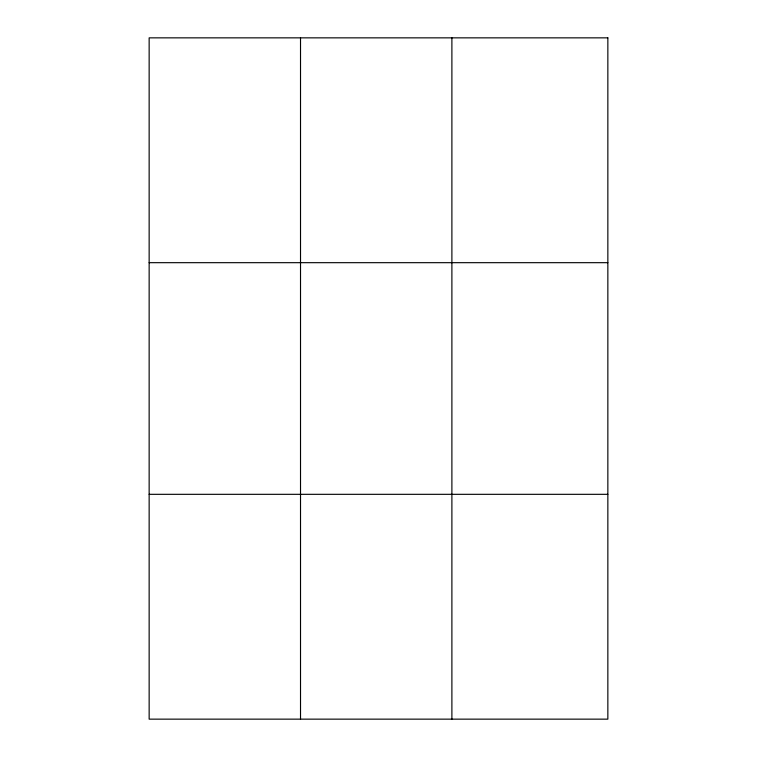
<?xml version="1.0" encoding="UTF-8"?>
<svg xmlns="http://www.w3.org/2000/svg" width="757" height="757" viewBox="0 0 757 757"><rect width="100%" height="100%" fill="white"/><g stroke="black" fill="none" stroke-linecap="round" stroke-linejoin="round"><path stroke-width="1.14" d="M300.52 37.85L300.52 719.15M451.891 37.85L451.891 719.15M149.148 262.679L607.852 262.679M149.148 494.321L607.852 494.321M607.852 37.85L607.852 719.15L149.148 719.15L149.148 37.85L607.852 37.85"/></g></svg>
